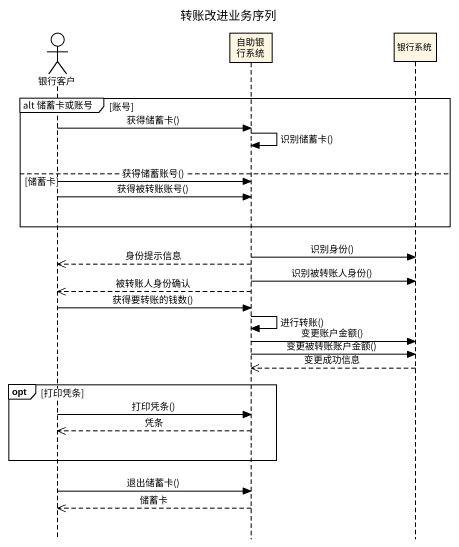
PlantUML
@startuml
title 转账改进业务序列
hide footbox
actor 银行客户
participant 自助银行系统
participant 银行系统

group alt 储蓄卡或账号 [账号]
  银行客户 -> 自助银行系统 : 获得储蓄卡()
  自助银行系统 -> 自助银行系统 : 识别储蓄卡()
else 储蓄卡
  银行客户 -> 自助银行系统 : 获得储蓄账号()
  银行客户 -> 自助银行系统 : 获得被转账账号()
end
自助银行系统 -> 银行系统 : 识别身份()
自助银行系统 -->> 银行客户 : 身份提示信息
自助银行系统 -> 银行系统 : 识别被转账人身份()
自助银行系统 -->> 银行客户 : 被转账人身份确认
银行客户 -> 自助银行系统 : 获得要转账的钱数()
自助银行系统 -> 自助银行系统 : 进行转账()
自助银行系统 -> 银行系统 : 变更账户金额()
自助银行系统 -> 银行系统 : 变更被转账账户金额()
银行系统 -->> 自助银行系统 : 变更成功信息
opt 打印凭条
  银行客户 -> 自助银行系统 : 打印凭条()
  自助银行系统 -->> 银行客户 : 凭条
end
银行客户 -> 自助银行系统 : 退出储蓄卡()
自助银行系统 -->> 银行客户 : 储蓄卡
@enduml
